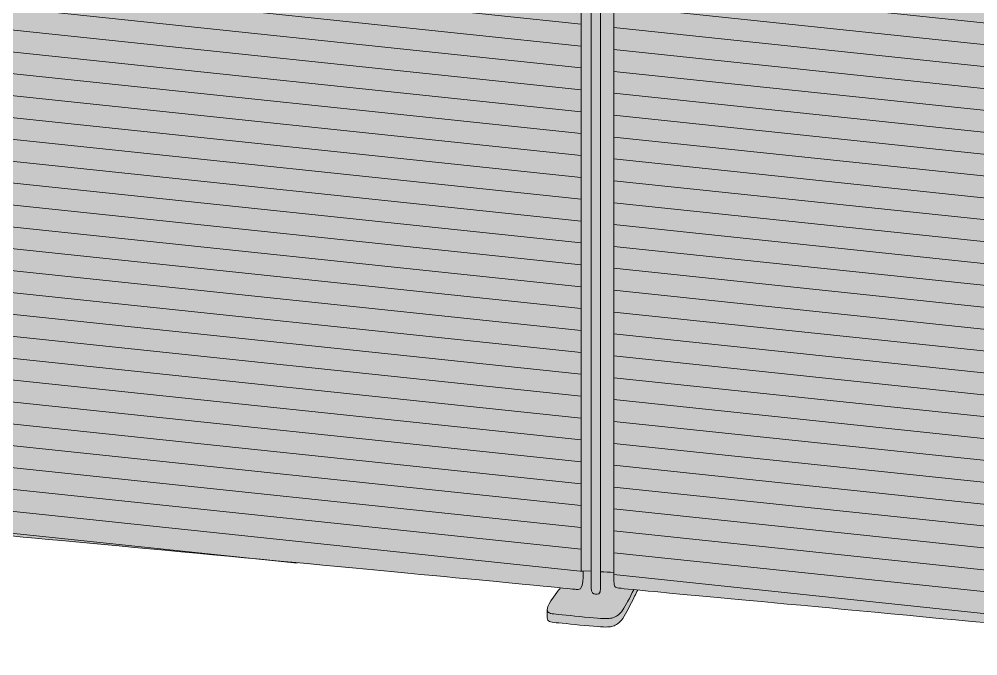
# Model space of a CAD drawing. Header units: millimetres. Extents: x -23380 to 52531, y -5628 to 1041.
# Drawn here: x 25766 to 26746, y -5447 to -4797 of the extents above; entities that cross this region are included whole.
import ezdxf

# ---------------------------------------------------------------- set-up
doc = ezdxf.new("R2010")
doc.units = ezdxf.units.MM
for name, color, linetype, lineweight in [('drawing', 7, 'Continuous', 5), ('hatch', 9, 'Continuous', 5), ('ropes', 7, 'Continuous', 0)]:
    doc.layers.add(name, color=color, linetype=linetype, lineweight=lineweight)

msp = doc.modelspace()

# ---------------------------------------------------------------- hatches: boundary and pattern name
at = {"layer": 'hatch'}
for points in [[(25597.1, -4164.62), (25605.96, -5283.46), (25606.1, -5290.92), (25606.26, -5294.07), (25606.47, -5296.85), (25606.59, -5298.12), (25606.73, -5299.3), (25606.88, -5300.41), (25607.05, -5301.44), (25607.22, -5302.4), (25607.42, -5303.3), (25607.63, -5304.12), (25607.73, -5304.51), (25607.85, -5304.89), (25607.97, -5305.28), (25608.11, -5305.65), (25608.24, -5306.01), (25608.38, -5306.35), (25608.52, -5306.68), (25608.67, -5306.99), (25608.83, -5307.28), (25608.98, -5307.56), (25609.14, -5307.83), (25609.22, -5307.95), (25609.31, -5308.08), (25609.39, -5308.2), (25609.48, -5308.32), (25609.56, -5308.43), (25609.65, -5308.54), (25609.74, -5308.65), (25609.83, -5308.76), (25609.92, -5308.86), (25610.01, -5308.96), (25610.11, -5309.06), (25610.2, -5309.15), (25610.29, -5309.25), (25610.39, -5309.34), (25610.49, -5309.42), (25610.59, -5309.51), (25610.69, -5309.59), (25610.79, -5309.67), (25610.89, -5309.75), (25610.99, -5309.82), (25611.09, -5309.89), (25611.2, -5309.96), (25611.31, -5310.03), (25611.41, -5310.1), (25611.63, -5310.23), (25611.85, -5310.35), (25612.08, -5310.46), (25612.31, -5310.57), (25612.54, -5310.67), (25612.78, -5310.77), (25613.03, -5310.86), (25613.28, -5310.94), (25613.53, -5311.03), (25614.05, -5311.19), (25614.47, -5311.3), (25614.92, -5311.41), (25615.4, -5311.52), (25615.92, -5311.63), (25616.5, -5311.74), (25617.14, -5311.84), (25618.67, -5312.06), (25622.8, -5312.54), (26335.81, -5379.4), (26336.46, -5379.45), (26336.78, -5379.46), (26336.94, -5379.46), (26337.09, -5379.46), (26337.25, -5379.46), (26337.4, -5379.45), (26337.56, -5379.43), (26337.63, -5379.42), (26337.71, -5379.41), (26337.78, -5379.4), (26337.86, -5379.39), (26337.93, -5379.37), (26338.01, -5379.35), (26338.08, -5379.34), (26338.16, -5379.32), (26338.23, -5379.29), (26338.3, -5379.27), (26338.38, -5379.24), (26338.45, -5379.22), (26338.52, -5379.19), (26338.59, -5379.16), (26338.66, -5379.12), (26338.73, -5379.09), (26338.8, -5379.05), (26338.87, -5379.01), (26338.94, -5378.97), (26339.01, -5378.92), (26339.08, -5378.88), (26339.15, -5378.83), (26339.21, -5378.78), (26339.28, -5378.72), (26339.35, -5378.66), (26339.41, -5378.6), (26339.48, -5378.54), (26339.54, -5378.48), (26339.61, -5378.41), (26339.67, -5378.34), (26339.74, -5378.26), (26339.8, -5378.19), (26339.86, -5378.11), (26339.92, -5378.02), (26339.98, -5377.94), (26340.04, -5377.85), (26340.1, -5377.76), (26340.16, -5377.66), (26340.22, -5377.56), (26340.28, -5377.46), (26340.34, -5377.35), (26340.39, -5377.24), (26340.5, -5377.01), (26340.61, -5376.77), (26340.72, -5376.5), (26340.82, -5376.23), (26340.92, -5375.94), (26341.02, -5375.63), (26341.12, -5375.3), (26341.21, -5374.96), (26341.3, -5374.59), (26341.38, -5374.21), (26341.55, -5373.4), (26341.7, -5372.5), (26341.83, -5371.53), (26341.95, -5370.46), (26342.06, -5369.31), (26342.23, -5366.73), (26342.33, -5363.75), (26342.37, -5360.34), (26340.2, -5360.22), (26340.2, -4227.53), (26339.87, -4227.64), (26339.53, -4227.74), (26339.19, -4227.84), (26338.83, -4227.94), (26338.46, -4228.02), (26338.08, -4228.1), (26337.69, -4228.17), (26337.29, -4228.24), (26336.99, -4228.28), (26336.66, -4228.32), (26336.29, -4228.35), (26335.84, -4228.38), (26335.31, -4228.39), (26334.66, -4228.39), (26332.96, -4228.34), (26327.31, -4228.03), (25606.13, -4165.88), (25602.01, -4165.43), (25600.62, -4165.24), (25599.47, -4165.07), (25598.23, -4164.85)], [(26340.2, -4235.14), (26340.2, -5360.22), (26350.34, -5360.77), (26350.34, -4235.89)], [(26350.34, -4235.89), (26350.34, -5377.73), (26350.35, -5378.22), (26350.37, -5378.67), (26350.4, -5379.11), (26350.44, -5379.52), (26350.46, -5379.72), (26350.49, -5379.91), (26350.52, -5380.09), (26350.55, -5380.27), (26350.59, -5380.45), (26350.63, -5380.61), (26350.67, -5380.78), (26350.71, -5380.94), (26350.76, -5381.09), (26350.81, -5381.24), (26350.86, -5381.38), (26350.91, -5381.52), (26350.97, -5381.66), (26351.03, -5381.79), (26351.09, -5381.91), (26351.15, -5382.03), (26351.21, -5382.15), (26351.28, -5382.26), (26351.35, -5382.37), (26351.42, -5382.47), (26351.49, -5382.57), (26351.56, -5382.67), (26351.64, -5382.76), (26351.72, -5382.85), (26351.8, -5382.94), (26351.88, -5383.02), (26351.96, -5383.1), (26352.04, -5383.17), (26352.13, -5383.24), (26352.22, -5383.31), (26352.31, -5383.38), (26352.4, -5383.44), (26352.49, -5383.5), (26352.58, -5383.56), (26352.68, -5383.61), (26352.77, -5383.66), (26352.87, -5383.71), (26352.97, -5383.76), (26353.07, -5383.8), (26353.17, -5383.84), (26353.27, -5383.88), (26353.38, -5383.92), (26353.48, -5383.96), (26353.59, -5383.99), (26353.8, -5384.05), (26354.01, -5384.11), (26354.23, -5384.16), (26354.45, -5384.2), (26354.9, -5384.28), (26355.13, -5384.32), (26355.36, -5384.34), (26355.59, -5384.37), (26355.82, -5384.39), (26356.05, -5384.4), (26356.16, -5384.4), (26356.27, -5384.4), (26356.39, -5384.4), (26356.5, -5384.4), (26356.61, -5384.39), (26356.72, -5384.38), (26356.83, -5384.37), (26356.95, -5384.36), (26357.06, -5384.34), (26357.16, -5384.32), (26357.27, -5384.3), (26357.38, -5384.27), (26357.48, -5384.24), (26357.59, -5384.21), (26357.64, -5384.19), (26357.69, -5384.17), (26357.75, -5384.15), (26357.8, -5384.13), (26357.85, -5384.1), (26357.9, -5384.08), (26357.95, -5384.06), (26358, -5384.03), (26358.05, -5384), (26358.1, -5383.98), (26358.15, -5383.95), (26358.19, -5383.92), (26358.24, -5383.89), (26358.29, -5383.86), (26358.34, -5383.82), (26358.38, -5383.79), (26358.43, -5383.75), (26358.48, -5383.72), (26358.52, -5383.68), (26358.57, -5383.64), (26358.61, -5383.6), (26358.66, -5383.56), (26358.7, -5383.52), (26358.74, -5383.47), (26358.79, -5383.43), (26358.83, -5383.38), (26358.87, -5383.33), (26358.91, -5383.28), (26358.95, -5383.23), (26358.99, -5383.18), (26359.03, -5383.13), (26359.07, -5383.07), (26359.11, -5383.02), (26359.15, -5382.96), (26359.19, -5382.9), (26359.22, -5382.84), (26359.29, -5382.71), (26359.36, -5382.58), (26359.43, -5382.44), (26359.5, -5382.3), (26359.56, -5382.15), (26359.62, -5381.99), (26359.68, -5381.83), (26359.73, -5381.66), (26359.78, -5381.48), (26359.83, -5381.29), (26359.88, -5381.1), (26359.92, -5380.9), (26359.96, -5380.69), (26360, -5380.48), (26360.03, -5380.26), (26360.06, -5380.03), (26360.11, -5379.55), (26360.15, -5379.03), (26360.17, -5378.48), (26360.17, -5361.3), (26360.17, -4236.61)], [(26360.17, -5361.3), (26373.67, -5362.03), (26373.67, -4237.59), (26360.17, -4236.61)], [(26373.67, -5362.03), (26373.7, -5368.55), (26373.76, -5370.93), (26373.82, -5371.93), (26373.89, -5372.82), (26373.93, -5373.23), (26373.98, -5373.61), (26374.03, -5373.97), (26374.09, -5374.3), (26374.15, -5374.61), (26374.19, -5374.76), (26374.23, -5374.9), (26374.27, -5375.04), (26374.31, -5375.17), (26374.35, -5375.3), (26374.39, -5375.43), (26374.44, -5375.55), (26374.49, -5375.66), (26374.54, -5375.77), (26374.59, -5375.88), (26374.64, -5375.99), (26374.7, -5376.09), (26374.75, -5376.18), (26374.81, -5376.28), (26374.88, -5376.37), (26374.94, -5376.45), (26375.01, -5376.54), (26375.08, -5376.62), (26375.15, -5376.7), (26375.22, -5376.77), (26375.3, -5376.84), (26375.38, -5376.92), (26375.42, -5376.95), (26375.46, -5376.98), (26375.5, -5377.02), (26375.55, -5377.05), (26375.59, -5377.08), (26375.64, -5377.12), (26375.69, -5377.15), (26375.75, -5377.18), (26375.81, -5377.21), (26375.87, -5377.25), (26375.93, -5377.28), (26376, -5377.31), (26376.08, -5377.34), (26376.16, -5377.37), (26376.24, -5377.4), (26376.33, -5377.43), (26376.53, -5377.49), (26376.76, -5377.56), (26377.01, -5377.62), (26377.3, -5377.68), (26377.98, -5377.82), (26378.83, -5377.96), (26381.08, -5378.27), (26978.82, -5434.84), (27097.67, -5445.93), (27101.14, -5446.11), (27102.54, -5446.16), (27103.75, -5446.18), (27104.8, -5446.18), (27105.69, -5446.15), (27106.09, -5446.12), (27106.46, -5446.09), (27106.8, -5446.06), (27107.12, -5446.01), (27107.42, -5445.97), (27107.7, -5445.92), (27107.96, -5445.86), (27108.21, -5445.8), (27108.45, -5445.74), (27108.68, -5445.67), (27108.91, -5445.6), (27109.13, -5445.52), (27109.5, -5445.39), (27109.87, -5445.24), (27110.23, -5445.09), (27110.6, -5444.92), (27110.96, -5444.74), (27111.14, -5444.64), (27111.32, -5444.54), (27111.5, -5444.44), (27111.68, -5444.33), (27111.86, -5444.21), (27112.04, -5444.1), (27112.22, -5443.97), (27112.39, -5443.85), (27112.57, -5443.72), (27112.74, -5443.58), (27112.91, -5443.44), (27113.08, -5443.29), (27113.25, -5443.14), (27113.42, -5442.98), (27113.59, -5442.82), (27113.75, -5442.65), (27113.92, -5442.47), (27114.08, -5442.29), (27114.24, -5442.1), (27114.4, -5441.91), (27114.56, -5441.71), (27114.71, -5441.5), (27114.87, -5441.29), (27115.02, -5441.06), (27115.17, -5440.84), (27115.31, -5440.6), (27115.46, -5440.36), (27115.6, -5440.11), (27115.74, -5439.85), (27115.88, -5439.59), (27116.01, -5439.31), (27116.15, -5439.03), (27116.28, -5438.74), (27116.41, -5438.45), (27116.65, -5437.83), (27116.89, -5437.17), (27117.12, -5436.48), (27117.33, -5435.75), (27117.53, -5434.99), (27117.72, -5434.18), (27117.89, -5433.34), (27118.05, -5432.45), (27118.19, -5431.53), (27118.32, -5430.56), (27118.2, -5430.55), (27118.2, -4295.18), (27117.95, -4295.34), (27117.7, -4295.49), (27117.43, -4295.63), (27117.16, -4295.77), (27116.87, -4295.9), (27116.58, -4296.02), (27116.28, -4296.14), (27115.97, -4296.26), (27115.65, -4296.37), (27115.32, -4296.47), (27114.98, -4296.56), (27114.63, -4296.65), (27114.27, -4296.74), (27113.9, -4296.81), (27113.52, -4296.89), (27113.13, -4296.95), (27112.83, -4296.99), (27112.5, -4297.03), (27112.12, -4297.06), (27111.68, -4297.08), (27111.14, -4297.1), (27110.5, -4297.1), (27108.79, -4297.05), (27103.14, -4296.74), (26381.97, -4234.59), (26377.84, -4234.14), (26376.46, -4233.95), (26375.3, -4233.78), (26373.67, -4233.48)], [(26319.08, -5377.73), (26315.26, -5382.66), (26312.68, -5386.09), (26311.57, -5387.64), (26310.57, -5389.09), (26309.67, -5390.44), (26308.89, -5391.69), (26308.19, -5392.85), (26307.6, -5393.92), (26307.33, -5394.43), (26307.09, -5394.91), (26306.87, -5395.38), (26306.66, -5395.82), (26306.48, -5396.25), (26306.32, -5396.66), (26306.17, -5397.05), (26306.05, -5397.43), (26305.94, -5397.79), (26305.84, -5398.13), (26305.8, -5398.29), (26305.77, -5398.46), (26305.73, -5398.61), (26305.7, -5398.77), (26305.68, -5398.92), (26305.66, -5399.07), (26305.64, -5399.21), (26305.62, -5399.35), (26305.61, -5399.49), (26305.6, -5399.62), (26305.6, -5399.75), (26305.6, -5399.88), (26305.6, -5399.97), (26305.6, -5400.06), (26305.61, -5400.15), (26305.61, -5400.24), (26305.62, -5400.33), (26305.63, -5400.41), (26305.64, -5400.5), (26305.65, -5400.58), (26305.66, -5400.66), (26305.68, -5400.74), (26305.7, -5400.81), (26305.71, -5400.89), (26305.73, -5400.97), (26305.75, -5401.04), (26305.77, -5401.11), (26305.8, -5401.18), (26305.82, -5401.25), (26305.85, -5401.32), (26305.87, -5401.39), (26305.9, -5401.45), (26305.93, -5401.52), (26305.96, -5401.58), (26305.99, -5401.64), (26306.02, -5401.7), (26306.06, -5401.76), (26306.09, -5401.82), (26306.13, -5401.88), (26306.16, -5401.94), (26306.2, -5402), (26306.23, -5402.05), (26306.31, -5402.16), (26306.38, -5402.25), (26306.46, -5402.35), (26306.54, -5402.44), (26306.62, -5402.53), (26306.7, -5402.61), (26306.79, -5402.7), (26306.88, -5402.78), (26306.97, -5402.85), (26307.07, -5402.93), (26307.17, -5403), (26307.27, -5403.08), (26307.38, -5403.14), (26307.49, -5403.21), (26307.6, -5403.28), (26307.72, -5403.34), (26307.84, -5403.4), (26307.97, -5403.46), (26308.1, -5403.52), (26308.24, -5403.57), (26308.38, -5403.63), (26308.52, -5403.68), (26308.67, -5403.73), (26308.99, -5403.83), (26309.32, -5403.92), (26309.68, -5404.01), (26310.05, -5404.1), (26310.46, -5404.18), (26311.33, -5404.33), (26312.31, -5404.47), (26314.62, -5404.74), (26356.78, -5408.75), (26360.13, -5408.98), (26362.94, -5409.12), (26365.28, -5409.17), (26366.29, -5409.17), (26367.22, -5409.14), (26368.08, -5409.09), (26368.86, -5409.03), (26369.59, -5408.94), (26369.94, -5408.89), (26370.27, -5408.84), (26370.59, -5408.78), (26370.91, -5408.72), (26371.22, -5408.65), (26371.52, -5408.58), (26372.12, -5408.42), (26372.71, -5408.25), (26373.29, -5408.05), (26373.88, -5407.84), (26374.18, -5407.73), (26374.47, -5407.6), (26374.77, -5407.47), (26375.07, -5407.34), (26375.37, -5407.19), (26375.67, -5407.04), (26375.97, -5406.87), (26376.27, -5406.7), (26376.57, -5406.51), (26376.88, -5406.32), (26377.19, -5406.11), (26377.49, -5405.9), (26377.8, -5405.67), (26378.12, -5405.42), (26378.43, -5405.16), (26378.74, -5404.89), (26379.06, -5404.61), (26379.38, -5404.31), (26379.7, -5403.99), (26380.02, -5403.66), (26380.35, -5403.31), (26380.68, -5402.95), (26381.01, -5402.57), (26381.34, -5402.17), (26381.68, -5401.75), (26382.01, -5401.31), (26382.7, -5400.37), (26383.34, -5399.43), (26383.99, -5398.43), (26384.66, -5397.36), (26385.33, -5396.24), (26386.69, -5393.82), (26388.09, -5391.23), (26393.94, -5379.65), (26384.24, -5378.65), (26381.08, -5378.27), (26378.83, -5377.96), (26377.98, -5377.82), (26377.3, -5377.68), (26377.01, -5377.62), (26376.76, -5377.56), (26376.53, -5377.49), (26376.33, -5377.43), (26376.24, -5377.4), (26376.16, -5377.37), (26376.08, -5377.34), (26376, -5377.31), (26375.93, -5377.28), (26375.87, -5377.25), (26375.81, -5377.21), (26375.75, -5377.18), (26375.69, -5377.15), (26375.64, -5377.12), (26375.59, -5377.08), (26375.55, -5377.05), (26375.5, -5377.02), (26375.46, -5376.98), (26375.42, -5376.95), (26375.38, -5376.92), (26375.3, -5376.84), (26375.22, -5376.77), (26375.15, -5376.7), (26375.08, -5376.62), (26375.01, -5376.54), (26374.94, -5376.45), (26374.88, -5376.37), (26374.81, -5376.28), (26374.75, -5376.18), (26374.7, -5376.09), (26374.64, -5375.99), (26374.59, -5375.88), (26374.54, -5375.77), (26374.49, -5375.66), (26374.44, -5375.55), (26374.39, -5375.43), (26374.35, -5375.3), (26374.31, -5375.17), (26374.27, -5375.04), (26374.23, -5374.9), (26374.19, -5374.76), (26374.15, -5374.61), (26374.09, -5374.3), (26374.03, -5373.97), (26373.98, -5373.61), (26373.93, -5373.23), (26373.89, -5372.82), (26373.82, -5371.93), (26373.76, -5370.93), (26373.7, -5368.55), (26373.67, -5362.03), (26360.17, -5361.3), (26360.17, -5378.48), (26360.15, -5379.03), (26360.11, -5379.55), (26360.06, -5380.03), (26360.03, -5380.26), (26360, -5380.48), (26359.96, -5380.69), (26359.92, -5380.9), (26359.88, -5381.1), (26359.83, -5381.29), (26359.78, -5381.48), (26359.73, -5381.66), (26359.68, -5381.83), (26359.62, -5381.99), (26359.56, -5382.15), (26359.5, -5382.3), (26359.43, -5382.44), (26359.36, -5382.58), (26359.29, -5382.71), (26359.22, -5382.84), (26359.19, -5382.9), (26359.15, -5382.96), (26359.11, -5383.02), (26359.07, -5383.07), (26359.03, -5383.13), (26358.99, -5383.18), (26358.95, -5383.23), (26358.91, -5383.28), (26358.87, -5383.33), (26358.83, -5383.38), (26358.79, -5383.43), (26358.74, -5383.47), (26358.7, -5383.52), (26358.66, -5383.56), (26358.61, -5383.6), (26358.57, -5383.64), (26358.52, -5383.68), (26358.48, -5383.72), (26358.43, -5383.75), (26358.38, -5383.79), (26358.34, -5383.82), (26358.29, -5383.86), (26358.24, -5383.89), (26358.19, -5383.92), (26358.15, -5383.95), (26358.1, -5383.98), (26358.05, -5384), (26358, -5384.03), (26357.95, -5384.06), (26357.9, -5384.08), (26357.85, -5384.1), (26357.8, -5384.13), (26357.75, -5384.15), (26357.69, -5384.17), (26357.64, -5384.19), (26357.59, -5384.21), (26357.48, -5384.24), (26357.38, -5384.27), (26357.27, -5384.3), (26357.16, -5384.32), (26357.06, -5384.34), (26356.95, -5384.36), (26356.83, -5384.37), (26356.72, -5384.38), (26356.61, -5384.39), (26356.5, -5384.4), (26356.39, -5384.4), (26356.27, -5384.4), (26356.16, -5384.4), (26356.05, -5384.4), (26355.82, -5384.39), (26355.59, -5384.37), (26355.36, -5384.34), (26355.13, -5384.32), (26354.9, -5384.28), (26354.45, -5384.2), (26354.23, -5384.16), (26354.01, -5384.11), (26353.8, -5384.05), (26353.59, -5383.99), (26353.48, -5383.96), (26353.38, -5383.92), (26353.27, -5383.88), (26353.17, -5383.84), (26353.07, -5383.8), (26352.97, -5383.76), (26352.87, -5383.71), (26352.77, -5383.66), (26352.68, -5383.61), (26352.58, -5383.56), (26352.49, -5383.5), (26352.4, -5383.44), (26352.31, -5383.38), (26352.22, -5383.31), (26352.13, -5383.24), (26352.04, -5383.17), (26351.96, -5383.1), (26351.88, -5383.02), (26351.8, -5382.94), (26351.72, -5382.85), (26351.64, -5382.76), (26351.56, -5382.67), (26351.49, -5382.57), (26351.42, -5382.47), (26351.35, -5382.37), (26351.28, -5382.26), (26351.21, -5382.15), (26351.15, -5382.03), (26351.09, -5381.91), (26351.03, -5381.79), (26350.97, -5381.66), (26350.91, -5381.52), (26350.86, -5381.38), (26350.81, -5381.24), (26350.76, -5381.09), (26350.71, -5380.94), (26350.67, -5380.78), (26350.63, -5380.61), (26350.59, -5380.45), (26350.55, -5380.27), (26350.52, -5380.09), (26350.49, -5379.91), (26350.46, -5379.72), (26350.44, -5379.52), (26350.4, -5379.11), (26350.37, -5378.67), (26350.35, -5378.22), (26350.34, -5377.73), (26350.34, -5360.77), (26342.37, -5360.34), (26342.33, -5363.75), (26342.23, -5366.73), (26342.06, -5369.31), (26341.95, -5370.46), (26341.83, -5371.53), (26341.7, -5372.5), (26341.55, -5373.4), (26341.38, -5374.21), (26341.3, -5374.59), (26341.21, -5374.96), (26341.12, -5375.3), (26341.02, -5375.63), (26340.92, -5375.94), (26340.82, -5376.23), (26340.72, -5376.5), (26340.61, -5376.77), (26340.5, -5377.01), (26340.39, -5377.24), (26340.34, -5377.35), (26340.28, -5377.46), (26340.22, -5377.56), (26340.16, -5377.66), (26340.1, -5377.76), (26340.04, -5377.85), (26339.98, -5377.94), (26339.92, -5378.02), (26339.86, -5378.11), (26339.8, -5378.19), (26339.74, -5378.26), (26339.67, -5378.34), (26339.61, -5378.41), (26339.54, -5378.48), (26339.48, -5378.54), (26339.41, -5378.6), (26339.35, -5378.66), (26339.28, -5378.72), (26339.21, -5378.78), (26339.15, -5378.83), (26339.08, -5378.88), (26339.01, -5378.92), (26338.94, -5378.97), (26338.87, -5379.01), (26338.8, -5379.05), (26338.73, -5379.09), (26338.66, -5379.12), (26338.59, -5379.16), (26338.52, -5379.19), (26338.45, -5379.22), (26338.38, -5379.24), (26338.3, -5379.27), (26338.23, -5379.29), (26338.16, -5379.32), (26338.08, -5379.34), (26338.01, -5379.35), (26337.93, -5379.37), (26337.86, -5379.39), (26337.78, -5379.4), (26337.71, -5379.41), (26337.63, -5379.42), (26337.56, -5379.43), (26337.4, -5379.45), (26337.25, -5379.46), (26337.09, -5379.46), (26336.94, -5379.46), (26336.78, -5379.46), (26336.46, -5379.45), (26335.81, -5379.4)], [(26393.94, -5379.65), (26388.09, -5391.23), (26386.69, -5393.82), (26385.33, -5396.24), (26384.66, -5397.36), (26383.99, -5398.43), (26383.34, -5399.43), (26382.7, -5400.37), (26382.01, -5401.31), (26381.68, -5401.75), (26381.34, -5402.17), (26381.01, -5402.57), (26380.68, -5402.95), (26380.35, -5403.31), (26380.02, -5403.66), (26379.7, -5403.99), (26379.38, -5404.31), (26379.06, -5404.61), (26378.74, -5404.89), (26378.43, -5405.16), (26378.12, -5405.42), (26377.8, -5405.67), (26377.49, -5405.9), (26377.19, -5406.11), (26376.88, -5406.32), (26376.57, -5406.51), (26376.27, -5406.7), (26375.97, -5406.87), (26375.67, -5407.04), (26375.37, -5407.19), (26375.07, -5407.34), (26374.77, -5407.47), (26374.47, -5407.6), (26374.18, -5407.73), (26373.88, -5407.84), (26373.29, -5408.05), (26372.71, -5408.25), (26372.12, -5408.42), (26371.52, -5408.58), (26371.22, -5408.65), (26370.91, -5408.72), (26370.59, -5408.78), (26370.27, -5408.84), (26369.94, -5408.89), (26369.59, -5408.94), (26368.86, -5409.03), (26368.08, -5409.09), (26367.22, -5409.14), (26366.29, -5409.17), (26365.28, -5409.17), (26362.94, -5409.12), (26360.13, -5408.98), (26356.78, -5408.75), (26314.62, -5404.74), (26312.31, -5404.47), (26311.33, -5404.33), (26310.46, -5404.18), (26310.05, -5404.1), (26309.68, -5404.01), (26309.32, -5403.92), (26308.99, -5403.83), (26308.67, -5403.73), (26308.52, -5403.68), (26308.38, -5403.63), (26308.24, -5403.57), (26308.1, -5403.52), (26307.97, -5403.46), (26307.84, -5403.4), (26307.72, -5403.34), (26307.6, -5403.28), (26307.49, -5403.21), (26307.38, -5403.14), (26307.27, -5403.08), (26307.17, -5403), (26307.07, -5402.93), (26306.97, -5402.85), (26306.88, -5402.78), (26306.79, -5402.7), (26306.7, -5402.61), (26306.62, -5402.53), (26306.54, -5402.44), (26306.46, -5402.35), (26306.38, -5402.25), (26306.31, -5402.16), (26306.24, -5402.05), (26306.17, -5401.95), (26306.13, -5401.89), (26306.1, -5401.83), (26306.06, -5401.78), (26306.03, -5401.72), (26306, -5401.66), (26305.97, -5401.6), (26305.94, -5401.54), (26305.91, -5401.48), (26305.89, -5401.41), (26305.86, -5401.35), (26305.83, -5401.28), (26305.81, -5401.22), (26305.79, -5401.15), (26305.77, -5401.08), (26305.74, -5401.01), (26305.73, -5400.94), (26305.71, -5400.86), (26305.69, -5400.79), (26305.67, -5400.71), (26305.66, -5400.64), (26305.65, -5400.56), (26305.64, -5400.48), (26305.63, -5400.4), (26305.62, -5400.32), (26305.61, -5400.23), (26305.6, -5400.15), (26305.6, -5400.06), (26305.6, -5399.97), (26305.6, -5408.47), (26305.6, -5408.56), (26305.6, -5408.65), (26305.61, -5408.74), (26305.61, -5408.83), (26305.62, -5408.92), (26305.63, -5409), (26305.64, -5409.09), (26305.65, -5409.17), (26305.66, -5409.25), (26305.68, -5409.33), (26305.7, -5409.41), (26305.71, -5409.48), (26305.73, -5409.56), (26305.75, -5409.63), (26305.77, -5409.7), (26305.8, -5409.77), (26305.82, -5409.84), (26305.85, -5409.91), (26305.87, -5409.98), (26305.9, -5410.04), (26305.93, -5410.11), (26305.96, -5410.17), (26305.99, -5410.24), (26306.02, -5410.3), (26306.06, -5410.36), (26306.09, -5410.42), (26306.13, -5410.47), (26306.16, -5410.53), (26306.2, -5410.59), (26306.23, -5410.64), (26306.31, -5410.75), (26306.38, -5410.85), (26306.46, -5410.94), (26306.54, -5411.03), (26306.62, -5411.12), (26306.7, -5411.2), (26306.79, -5411.29), (26306.88, -5411.37), (26306.97, -5411.45), (26307.07, -5411.52), (26307.17, -5411.6), (26307.27, -5411.67), (26307.38, -5411.74), (26307.49, -5411.8), (26307.6, -5411.87), (26307.72, -5411.93), (26307.84, -5411.99), (26307.97, -5412.05), (26308.1, -5412.11), (26308.24, -5412.17), (26308.38, -5412.22), (26308.52, -5412.27), (26308.67, -5412.33), (26308.99, -5412.42), (26309.32, -5412.52), (26309.68, -5412.61), (26310.05, -5412.69), (26310.46, -5412.77), (26311.33, -5412.92), (26312.31, -5413.06), (26314.62, -5413.33), (26356.78, -5417.34), (26360.13, -5417.57), (26362.94, -5417.71), (26365.28, -5417.76), (26366.29, -5417.76), (26367.22, -5417.73), (26368.08, -5417.69), (26368.86, -5417.62), (26369.59, -5417.54), (26369.94, -5417.49), (26370.27, -5417.43), (26370.59, -5417.37), (26370.91, -5417.31), (26371.22, -5417.24), (26371.52, -5417.17), (26372.12, -5417.01), (26372.71, -5416.84), (26373.29, -5416.65), (26373.88, -5416.43), (26374.18, -5416.32), (26374.47, -5416.2), (26374.77, -5416.07), (26375.07, -5415.93), (26375.37, -5415.78), (26375.67, -5415.63), (26375.97, -5415.46), (26376.27, -5415.29), (26376.57, -5415.11), (26376.88, -5414.91), (26377.19, -5414.71), (26377.49, -5414.49), (26377.8, -5414.26), (26378.12, -5414.01), (26378.43, -5413.76), (26378.74, -5413.49), (26379.06, -5413.2), (26379.38, -5412.9), (26379.7, -5412.59), (26380.02, -5412.25), (26380.35, -5411.91), (26380.68, -5411.54), (26381.01, -5411.16), (26381.34, -5410.76), (26381.68, -5410.34), (26382.01, -5409.9), (26382.7, -5408.96), (26383.39, -5407.95), (26384.1, -5406.86), (26384.82, -5405.69), (26385.54, -5404.46), (26387.03, -5401.81), (26388.54, -5398.96), (26394.9, -5386.31), (26398.03, -5380.05)]]:
    msp.add_hatch(color=256, dxfattribs=at).paths.add_polyline_path(points, flags=0)
at = {"layer": 'ropes', "lineweight": 0}
h = msp.add_hatch(dxfattribs=at)
h.set_pattern_fill('ANSI31', color=256, scale=7, angle=129, style=0)
h.paths.add_polyline_path([(25597.1, -4164.62), (25605.96, -5283.46), (25606.1, -5290.92), (25606.26, -5294.07), (25606.47, -5296.85), (25606.59, -5298.12), (25606.73, -5299.3), (25606.88, -5300.41), (25607.05, -5301.44), (25607.22, -5302.4), (25607.42, -5303.3), (25607.63, -5304.12), (25607.73, -5304.51), (25607.85, -5304.89), (25607.97, -5305.28), (25608.11, -5305.65), (25608.24, -5306.01), (25608.38, -5306.35), (25608.52, -5306.68), (25608.67, -5306.99), (25608.83, -5307.28), (25608.98, -5307.56), (25609.14, -5307.83), (25609.22, -5307.95), (25609.31, -5308.08), (25609.39, -5308.2), (25609.48, -5308.32), (25609.56, -5308.43), (25609.65, -5308.54), (25609.74, -5308.65), (25609.83, -5308.76), (25609.92, -5308.86), (25610.01, -5308.96), (25610.11, -5309.06), (25610.2, -5309.15), (25610.29, -5309.25), (25610.39, -5309.34), (25610.49, -5309.42), (25610.59, -5309.51), (25610.69, -5309.59), (25610.79, -5309.67), (25610.89, -5309.75), (25610.99, -5309.82), (25611.09, -5309.89), (25611.2, -5309.96), (25611.31, -5310.03), (25611.41, -5310.1), (25611.63, -5310.23), (25611.85, -5310.35), (25612.08, -5310.46), (25612.31, -5310.57), (25612.54, -5310.67), (25612.78, -5310.77), (25613.03, -5310.86), (25613.28, -5310.94), (25613.53, -5311.03), (25614.05, -5311.19), (25614.47, -5311.3), (25614.92, -5311.41), (25615.4, -5311.52), (25615.92, -5311.63), (25616.5, -5311.74), (25617.14, -5311.84), (25618.67, -5312.06), (25622.8, -5312.54), (26335.81, -5379.4), (26336.46, -5379.45), (26336.78, -5379.46), (26336.94, -5379.46), (26337.09, -5379.46), (26337.25, -5379.46), (26337.4, -5379.45), (26337.56, -5379.43), (26337.63, -5379.42), (26337.71, -5379.41), (26337.78, -5379.4), (26337.86, -5379.39), (26337.93, -5379.37), (26338.01, -5379.35), (26338.08, -5379.34), (26338.16, -5379.32), (26338.23, -5379.29), (26338.3, -5379.27), (26338.38, -5379.24), (26338.45, -5379.22), (26338.52, -5379.19), (26338.59, -5379.16), (26338.66, -5379.12), (26338.73, -5379.09), (26338.8, -5379.05), (26338.87, -5379.01), (26338.94, -5378.97), (26339.01, -5378.92), (26339.08, -5378.88), (26339.15, -5378.83), (26339.21, -5378.78), (26339.28, -5378.72), (26339.35, -5378.66), (26339.41, -5378.6), (26339.48, -5378.54), (26339.54, -5378.48), (26339.61, -5378.41), (26339.67, -5378.34), (26339.74, -5378.26), (26339.8, -5378.19), (26339.86, -5378.11), (26339.92, -5378.02), (26339.98, -5377.94), (26340.04, -5377.85), (26340.1, -5377.76), (26340.16, -5377.66), (26340.22, -5377.56), (26340.28, -5377.46), (26340.34, -5377.35), (26340.39, -5377.24), (26340.5, -5377.01), (26340.61, -5376.77), (26340.72, -5376.5), (26340.82, -5376.23), (26340.92, -5375.94), (26341.02, -5375.63), (26341.12, -5375.3), (26341.21, -5374.96), (26341.3, -5374.59), (26341.38, -5374.21), (26341.55, -5373.4), (26341.7, -5372.5), (26341.83, -5371.53), (26341.95, -5370.46), (26342.06, -5369.31), (26342.23, -5366.73), (26342.33, -5363.75), (26342.37, -5360.34), (26340.2, -5360.22), (26340.2, -4227.53), (26339.87, -4227.64), (26339.53, -4227.74), (26339.19, -4227.84), (26338.83, -4227.94), (26338.46, -4228.02), (26338.08, -4228.1), (26337.69, -4228.17), (26337.29, -4228.24), (26336.99, -4228.28), (26336.66, -4228.32), (26336.29, -4228.35), (26335.84, -4228.38), (26335.31, -4228.39), (26334.66, -4228.39), (26332.96, -4228.34), (26327.31, -4228.03), (25606.13, -4165.88), (25602.01, -4165.43), (25600.62, -4165.24), (25599.47, -4165.07), (25598.23, -4164.85)], flags=0)
h = msp.add_hatch(dxfattribs=at)
h.set_pattern_fill('ANSI31', color=256, scale=7, angle=129, style=0)
h.paths.add_polyline_path([(26373.67, -5362.03), (26373.7, -5368.55), (26373.76, -5370.93), (26373.82, -5371.93), (26373.89, -5372.82), (26373.93, -5373.23), (26373.98, -5373.61), (26374.03, -5373.97), (26374.09, -5374.3), (26374.15, -5374.61), (26374.19, -5374.76), (26374.23, -5374.9), (26374.27, -5375.04), (26374.31, -5375.17), (26374.35, -5375.3), (26374.39, -5375.43), (26374.44, -5375.55), (26374.49, -5375.66), (26374.54, -5375.77), (26374.59, -5375.88), (26374.64, -5375.99), (26374.7, -5376.09), (26374.75, -5376.18), (26374.81, -5376.28), (26374.88, -5376.37), (26374.94, -5376.45), (26375.01, -5376.54), (26375.08, -5376.62), (26375.15, -5376.7), (26375.22, -5376.77), (26375.3, -5376.84), (26375.38, -5376.92), (26375.42, -5376.95), (26375.46, -5376.98), (26375.5, -5377.02), (26375.55, -5377.05), (26375.59, -5377.08), (26375.64, -5377.12), (26375.69, -5377.15), (26375.75, -5377.18), (26375.81, -5377.21), (26375.87, -5377.25), (26375.93, -5377.28), (26376, -5377.31), (26376.08, -5377.34), (26376.16, -5377.37), (26376.24, -5377.4), (26376.33, -5377.43), (26376.53, -5377.49), (26376.76, -5377.56), (26377.01, -5377.62), (26377.3, -5377.68), (26377.98, -5377.82), (26378.83, -5377.96), (26381.08, -5378.27), (26978.82, -5434.84), (27097.67, -5445.93), (27101.14, -5446.11), (27102.54, -5446.16), (27103.75, -5446.18), (27104.8, -5446.18), (27105.69, -5446.15), (27106.09, -5446.12), (27106.46, -5446.09), (27106.8, -5446.06), (27107.12, -5446.01), (27107.42, -5445.97), (27107.7, -5445.92), (27107.96, -5445.86), (27108.21, -5445.8), (27108.45, -5445.74), (27108.68, -5445.67), (27108.91, -5445.6), (27109.13, -5445.52), (27109.5, -5445.39), (27109.87, -5445.24), (27110.23, -5445.09), (27110.6, -5444.92), (27110.96, -5444.74), (27111.14, -5444.64), (27111.32, -5444.54), (27111.5, -5444.44), (27111.68, -5444.33), (27111.86, -5444.21), (27112.04, -5444.1), (27112.22, -5443.97), (27112.39, -5443.85), (27112.57, -5443.72), (27112.74, -5443.58), (27112.91, -5443.44), (27113.08, -5443.29), (27113.25, -5443.14), (27113.42, -5442.98), (27113.59, -5442.82), (27113.75, -5442.65), (27113.92, -5442.47), (27114.08, -5442.29), (27114.24, -5442.1), (27114.4, -5441.91), (27114.56, -5441.71), (27114.71, -5441.5), (27114.87, -5441.29), (27115.02, -5441.06), (27115.17, -5440.84), (27115.31, -5440.6), (27115.46, -5440.36), (27115.6, -5440.11), (27115.74, -5439.85), (27115.88, -5439.59), (27116.01, -5439.31), (27116.15, -5439.03), (27116.28, -5438.74), (27116.41, -5438.45), (27116.65, -5437.83), (27116.89, -5437.17), (27117.12, -5436.48), (27117.33, -5435.75), (27117.53, -5434.99), (27117.72, -5434.18), (27117.89, -5433.34), (27118.05, -5432.45), (27118.19, -5431.53), (27118.32, -5430.56), (27118.2, -5430.55), (27118.2, -4295.18), (27117.95, -4295.34), (27117.7, -4295.49), (27117.43, -4295.63), (27117.16, -4295.77), (27116.87, -4295.9), (27116.58, -4296.02), (27116.28, -4296.14), (27115.97, -4296.26), (27115.65, -4296.37), (27115.32, -4296.47), (27114.98, -4296.56), (27114.63, -4296.65), (27114.27, -4296.74), (27113.9, -4296.81), (27113.52, -4296.89), (27113.13, -4296.95), (27112.83, -4296.99), (27112.5, -4297.03), (27112.12, -4297.06), (27111.68, -4297.08), (27111.14, -4297.1), (27110.5, -4297.1), (27108.79, -4297.05), (27103.14, -4296.74), (26381.97, -4234.59), (26377.84, -4234.14), (26376.46, -4233.95), (26375.3, -4233.78), (26373.67, -4233.48)], flags=0)

# ---------------------------------------------------------------- linework, layer by layer
at = {"layer": 'drawing'}
for points in [[(26340.2, -4227.53), (26340.2, -5360.22), (26350.34, -5360.77)], [(26373.67, -4233.48), (26373.67, -5362.04)]]:
    msp.add_lwpolyline(points, dxfattribs=at)
for points, knots in [([(25597.1, -4164.62), (25600.05, -4537.57), (25603, -4910.51), (25605.96, -5283.46), (25606.07, -5306.61), (25611.24, -5312.66), (25635.83, -5312.9), (26324.6, -5377.91), (26336.21, -5379.7), (26342.37, -5379.7), (26342.37, -5360.34)], [0, 0, 0, 0, 4390.276507, 4390.276507, 4390.276507, 4779.230353, 5168.184199, 5557.138045, 5946.091891, 6335.045738, 6335.045738, 6335.045738, 6335.045738]), ([(26350.34, -4235.89), (26350.34, -4616.5), (26350.34, -4997.12), (26350.34, -5377.73), (26350.34, -5383.03), (26354.63, -5384.79), (26360.01, -5384.53), (26360.17, -5378.48), (26360.17, -4997.85), (26360.17, -4617.23), (26360.17, -4236.61)], [-4447.355028, -4447.355028, -4447.355028, -4447.355028, 0, 0, 0, 23.92763, 47.855261, 47.855261, 47.855261, 4495.274307, 4495.274307, 4495.274307, 4495.274307]), ([(26360.17, -5361.3), (26364.67, -5361.55), (26369.17, -5361.79), (26373.67, -5362.03), (26373.67, -5372.45), (26373.67, -5378.4), (26383.9, -5378.4), (27094.99, -5445.67), (27109.05, -5447.94), (27118.75, -5439.77), (27118.75, -5422.54)], [49.67174, 49.67174, 49.67174, 49.67174, 83.23754, 83.23754, 83.23754, 473.054253, 862.870967, 1252.687681, 1642.504394, 2032.321108, 2032.321108, 2032.321108, 2032.321108]), ([(26319.08, -5377.73), (26317.81, -5379.37), (26316.54, -5381.02), (26315.26, -5382.66), (26304.88, -5396.07), (26304.68, -5404.08), (26314.16, -5404.56), (26363.46, -5409.74), (26372.64, -5408.96), (26381.97, -5404.01), (26389.93, -5387.72), (26393.94, -5379.65)], [-19.567766, -19.567766, -19.567766, -19.567766, 0, 0, 0, 55.105335, 110.210669, 165.316004, 220.421338, 275.526673, 326.558451, 326.558451, 326.558451, 326.558451]), ([(26305.6, -5399.88), (26305.6, -5402.74), (26305.6, -5405.61), (26305.6, -5408.47), (26305.6, -5409.47), (26306.98, -5412.79), (26314.16, -5413.15), (26363.46, -5418.34), (26372.64, -5417.56), (26382.21, -5412.48), (26390.54, -5395.04), (26394.9, -5386.31), (26395.95, -5384.22), (26396.99, -5382.14), (26398.03, -5380.05)], [-21.333573, -21.333573, -21.333573, -21.333573, 0, 0, 0, 15.018823, 70.124158, 125.229492, 180.334827, 235.440161, 290.545496, 290.545496, 290.545496, 307.917561, 307.917561, 307.917561, 307.917561])]:
    msp.add_open_spline(points, degree=3, knots=knots, dxfattribs=at)

doc.saveas('drawing.dxf')
